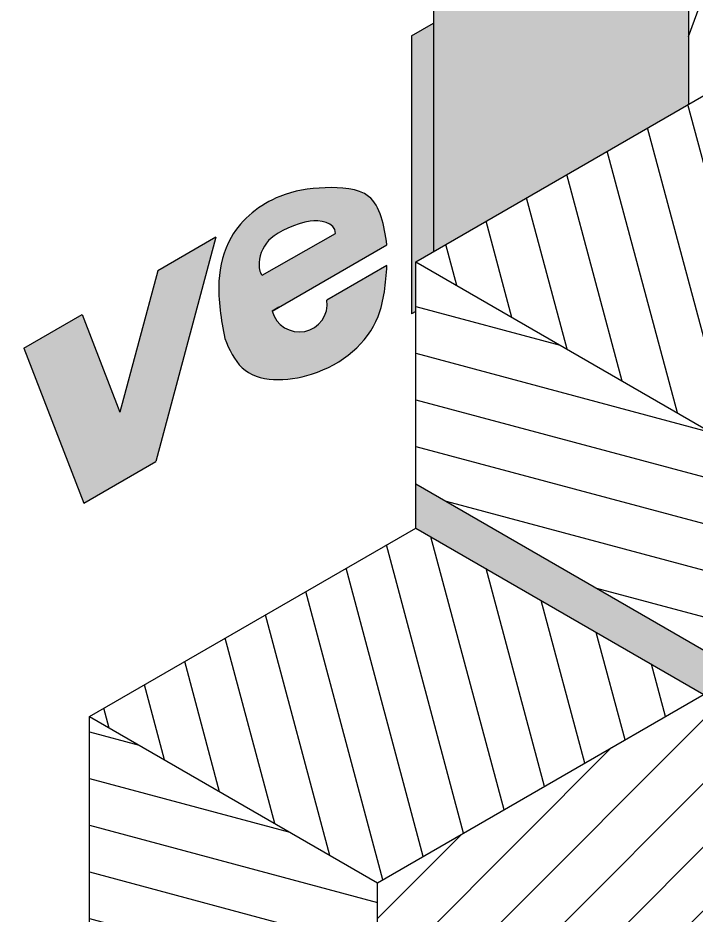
# Model space of a CAD drawing. Extents: x 0 to 51, y 0 to 66.
# Drawn here: x 16.279 to 19.338, y 42.347 to 46.391 of the extents above; entities that cross this region are included whole.
import ezdxf

# ---------------------------------------------------------------- set-up
doc = ezdxf.new("R2010")
doc.units = 0
doc.header["$LTSCALE"] = 1.5
doc.header["$MEASUREMENT"] = 0
doc.linetypes.add('CENTER', pattern=[2, 1.25, -0.25, 0.25, -0.25])
for name, color, linetype in [('BRICK', 13, 'CONTINUOUS'), ('DUPONT_FLASHING', 253, 'CENTER'), ('GROUT', 255, 'CONTINUOUS'), ('INSULATION', 40, 'CONTINUOUS'), ('PRIMER', 72, 'CONTINUOUS'), ('STRUCTURE', 252, 'CONTINUOUS'), ('TYVEK_TEXT', 182, 'CONTINUOUS')]:
    doc.layers.add(name, color=color, linetype=linetype)
pattern_1 = [(345, (47.65412484914286, 3.737934772835438), (0.05255644234613062, 0.1961433131008239), [])]
pattern_2 = [(104.9999999999999, (47.65412484914286, 3.737934772835438), (-0.1961433131008239, -0.05255644234613058), [])]

msp = doc.modelspace()

# ---------------------------------------------------------------- hatches: boundary and pattern name
at = {"layer": 'BRICK', "linetype": 'CONTINUOUS'}
h = msp.add_hatch(dxfattribs=at)
h.set_pattern_fill('ANSI31', color=256, scale=1.6245, angle=59.99999999999999, style=0)
h.set_pattern_definition(pattern_2)
h.paths.add_polyline_path([(20.67199215246396, 45.29129468204498), (19.37295404678727, 46.041294682045), (18.07391594111063, 45.29129468204498), (19.37295404678729, 44.541294682045)])
h = msp.add_hatch(dxfattribs=at)
h.set_pattern_fill('ANSI31', color=256, scale=1.6245, angle=300.0000000000001, style=0)
h.set_pattern_definition(pattern_1)
h.paths.add_polyline_path([(19.37295404678729, 44.541294682045), (18.07391594111061, 45.29129468204499), (18.07391594111064, 44.291294682045), (19.37295404678729, 43.541294682045)])
h = msp.add_hatch(dxfattribs=at)
h.set_pattern_fill('ANSI31', color=256, scale=1.6245, angle=59.99999999999999, style=0)
h.set_pattern_definition(pattern_2)
h.paths.add_polyline_path([(18.07391594111061, 44.091294682045), (16.60167275467711, 43.24129468204503), (17.90071086035377, 42.49129468204504), (19.37295404678729, 43.34129468204501)])
h = msp.add_hatch(dxfattribs=at)
h.set_pattern_fill('ANSI31', color=256, scale=1.6245, style=0)
h.set_pattern_definition([(45, (47.65412484914286, 3.737934772835438), (-0.1435868707546933, 0.1435868707546933), [])])
h.paths.add_polyline_path([(20.49878707170711, 42.99129468204503), (20.49878707170711, 43.99129468204502), (17.90071086035377, 42.49129468204504), (17.90071086035377, 41.49129468204504)])
h = msp.add_hatch(dxfattribs=at)
h.set_pattern_fill('ANSI31', color=256, scale=1.6245, angle=300.0000000000001, style=0)
h.set_pattern_definition(pattern_1)
h.paths.add_polyline_path([(17.90071086035377, 42.49129468204504), (16.60167275467711, 43.24129468204504), (16.60167275467712, 42.24129468204504), (17.90071086035377, 41.49129468204504)])
at = {"layer": 'DUPONT_FLASHING'}
h = msp.add_hatch(color=256, dxfattribs=at)
h.paths.add_polyline_path([(22.11062517049486, 55.55753857494602), (20.96062517049486, 54.89358576537797), (20.96062517049485, 49.35793703270213), (22.11062517049486, 50.0218898422702)])
h.paths.add_polyline_path([(19.30381483650682, 52.20497506548496), (18.15381483650683, 51.5410222559169), (18.1538148365068, 45.33742433080994), (19.30381483650682, 46.001377140378)])
at = {"layer": 'GROUT', "linetype": 'CONTINUOUS'}
msp.add_hatch(color=256, dxfattribs=at).paths.add_polyline_path([(18.07391594111064, 44.29129468204499), (18.07391594111064, 44.09129468204498), (19.37295404678731, 43.34129468204498), (19.37295404678731, 43.54129468204498)])
at = {"layer": 'INSULATION', "linetype": 'CONTINUOUS'}
h = msp.add_hatch(dxfattribs=at)
h.set_pattern_fill('CROSS', color=256, scale=0.8, angle=30, style=0)
h.set_pattern_definition([(30, (47.65412484914286, 3.737934772835438), (0.07320508075688777, 0.2732050807568878), [0.1, -0.3]), (120, (47.72242611933208, 3.719633502646216), (-0.2732050807568877, 0.07320508075688778), [0.0999999999999999, -0.2999999999999996])])
h.paths.add_polyline_path([(16.55508025747702, 51.03501971976812, 0.04479910819463599), (16.75263087065889, 51.94322904408995, -0.00933874417187991), (16.84835766494055, 52.60657809837045), (16.84835766494055, 55.70600473721726), (16.22231713654278, 54.89412323246671, -0.1217965596194791), (16.02720656534879, 54.64109382470753), (13.30211391005128, 51.1070537343159), (13.30211391005128, 37.32158711000729), (13.39250757215589, 37.37377591515642), (13.39250757215586, 47.26472943962523), (13.88346159177384, 47.53262341911723), (14.9085122249918, 48.51036837813099, 0.03370422444086459), (15.41598244411242, 49.0643242623625, 0.01612494577826852), (16.02973875320004, 49.88522929960536, 0.05565526587535751), (16.3586635541912, 50.48939157423598, 0.02091384948871564)])
at = {"layer": 'PRIMER', "linetype": 'CONTINUOUS'}
h = msp.add_hatch(dxfattribs=at)
h.set_pattern_fill('_USER', color=256, scale=0.2, angle=70, style=0, pattern_type=0)
h.set_pattern_definition([(70, (47.65412484914286, 3.737934772835438), (-0.1879385241571817, 0.06840402866513377), [])])
h.paths.add_polyline_path([(19.71988317699739, 52.92387593928855), (19.71308067791549, 52.98180882949003), (19.70466898550237, 53.03868141305707), (19.69508697066648, 53.09460337745009), (19.68477350431662, 53.14968441013), (19.67416745736082, 53.2040341985583), (19.66370770070809, 53.2577624301954), (19.65383310526647, 53.31097879250301), (19.64498254194486, 53.36379297294139), (19.63737544619728, 53.41618669083946), (19.63035351166107, 53.46762979299316), (19.62303899651931, 53.51746415806662), (19.61455415895473, 53.56503166472493), (19.60402125715049, 53.60967419163156), (19.5905625492895, 53.65073361745092), (19.57330029355472, 53.68755182084712), (19.55135674812921, 53.71947068048407), (19.52420161066509, 53.74613066695486), (19.49269433669157, 53.76836661856743), (19.45804182120713, 53.7873119655585), (19.42145095920978, 53.80410013816523), (19.38412864569932, 53.8198645666232), (19.34728177567156, 53.83573868117162), (19.31211724412714, 53.85285591204521), (19.27984194606377, 53.87234968948127), (19.2512543828721, 53.89497563375223), (19.22551948151245, 53.91997812527163), (19.2013937753369, 53.94622373448886), (19.17763379769841, 53.97257903185321), (19.15299608194906, 53.99791058781356), (19.12623716144142, 54.02108497281923), (19.09611356952794, 54.04096875731945), (19.06138183956111, 54.05642851176336), (19.0211215621821, 54.06671471008399), (18.97570455718758, 54.0726134401493), (18.92582570166256, 54.07529469331117), (18.87217987269257, 54.07592846092135), (18.81546194736302, 54.07568473433169), (18.75636680275987, 54.075733504894), (18.69558931596754, 54.0772447639601), (18.63382436407156, 54.08138850288175), (18.57154781715353, 54.0885307533666), (18.5083595172803, 54.09582170854531), (18.44364029951511, 54.09960760190434), (18.37677099892065, 54.09623466693012), (18.30713245056023, 54.08204913710914), (18.23410548949671, 54.05339724592784), (18.1570709507933, 54.00662522687272), (18.07540966951279, 53.93807931343008), (18.07540966951278, 52.99719739416823), (18.7288148365068, 53.37444104322213), (18.72881483650681, 51.87299866070091), (19.3038148365068, 52.20497506548495), (19.30381483650682, 46.00137714037802), (19.3729540467873, 46.04129468204501), (19.37295404678727, 47.24129468204497), (19.81326631462997, 47.49550908841145), (19.83009360208811, 47.58735626626509), (19.83737382818396, 47.67185049362418), (19.83728590479936, 47.74979148014346), (19.8320087438162, 47.82197893547763), (19.82372125711628, 47.88921256928111), (19.81460235658149, 47.95229209120909), (19.80683095409361, 48.01201721091578), (19.80258596153456, 48.06918763805599), (19.80345456020765, 48.12450635937157), (19.80865700910232, 48.17828946995348), (19.8168218366294, 48.23075634197967), (19.82657757119993, 48.28212634762793), (19.83655274122461, 48.33261885907636), (19.84537587511437, 48.38245324850259), (19.85167550128028, 48.43184888808523), (19.85408014813316, 48.48102515000207), (19.85167854884051, 48.53017703189681), (19.8454002555961, 48.57940203327774), (19.83663502535033, 48.6287732791186), (19.82677261505359, 48.67836389439313), (19.81720278165621, 48.72824700407661), (19.8093152821086, 48.77849573314174), (19.80449987336119, 48.82918320656258), (19.80414631236434, 48.88038254931352), (19.80916891320189, 48.93216688636835), (19.81858021849176, 48.98460934270117), (19.83091732798515, 49.03778304328586), (19.84471734143344, 49.0917611130968), (19.85851735858822, 49.14661667710663), (19.87085447920043, 49.20242286029085), (19.88026580302163, 49.25925278762272), (19.8852884298031, 49.31717958407654), (19.88493490169941, 49.37620324999515), (19.88011953047803, 49.43603128719748), (19.87223207030959, 49.49629807287169), (19.8626622753648, 49.55663798420566), (19.85279989981439, 49.61668539838826), (19.84403469782887, 49.67607469260674), (19.83775642357912, 49.73444024404929), (19.83535483123572, 49.79141642990407), (19.83776251900841, 49.84675340788194), (19.84408346126317, 49.90066445778525), (19.85296447640505, 49.95347863993845), (19.863052382839, 50.00552501467206), (19.87299399897017, 50.05713264229571), (19.88143614320354, 50.10863058314907), (19.88702563394412, 50.16034789755263), (19.88840928959695, 50.21261364583108), (19.8846971799573, 50.26565938903008), (19.87685238038131, 50.319326691078), (19.86630121761536, 50.37335961662385), (19.85447001840633, 50.42750223031496), (19.84278510949929, 50.48149859680534), (19.83267281764188, 50.53509278073902), (19.8255594695801, 50.5880288467668), (19.82287139206031, 50.64005085953773), (19.82555337415081, 50.69100647649935), (19.83262405420764, 50.74115772629305), (19.84262053290857, 50.79087023035862), (19.85407991093192, 50.84050961013308), (19.86553928895485, 50.8904414870663), (19.87553576765579, 50.94103148258768), (19.88260644771259, 50.99264521814113), (19.8852884298031, 51.04564831516647), (19.88260644771259, 51.1003149898008), (19.87553576765579, 51.15655383696977), (19.86553928895474, 51.2141820462969), (19.8540799109313, 51.27301680740525), (19.84262053290858, 51.33287530991615), (19.8326240542076, 51.39357474345465), (19.82555337415081, 51.45493229764301), (19.82287139206031, 51.51676516210421), (19.82554118329224, 51.57888443259932), (19.83252652733907, 51.64107682944033), (19.84229137972717, 51.70312297907707), (19.85329969598273, 51.76480350795815), (19.86401543163365, 51.82589904253929), (19.87290254220473, 51.88619020926442), (19.87842498322317, 51.94545763458575), (19.87904671021539, 52.00348194495329), (19.87370102568183, 52.06014126609632), (19.86319862001865, 52.11570372086153), (19.84881953059599, 52.17053493137482), (19.83184379478382, 52.22500051976238), (19.81355144995236, 52.27946610814953), (19.79522253347209, 52.33429731866305), (19.77813708271262, 52.38985977342816), (19.76357513504422, 52.44651909457126), (19.75248147984409, 52.50452512380958), (19.74445991451756, 52.56366458122674), (19.73877898847701, 52.62360840649784), (19.73470725113481, 52.68402753929798), (19.73151325190338, 52.74459291930293), (19.72846554019509, 52.80497548618505), (19.72483266542228, 52.8648461796221)])
h.paths.add_polyline_path([(21.53562517049485, 57.04912045751646), (22.18903033748887, 57.42636410657035), (22.18903033748887, 57.89789327678324), (22.10071368350836, 57.84088471357484), (22.0212572419578, 57.79928216627916), (21.94982133817547, 57.76987798464952), (21.88556629749917, 57.74946451843925), (21.82765244526718, 57.73483411740172), (21.77524010681745, 57.72277913129036), (21.72748960748811, 57.71009190985853), (21.683561272617, 57.69356480285953), (21.64262545424234, 57.6707657098986), (21.60389261120135, 57.64236472998851), (21.56658322903129, 57.60980751199376), (21.52991779326878, 57.57453970477906), (21.49311678945138, 57.53800695720814), (21.45540070311625, 57.50165491814667), (21.41599001980066, 57.4669292364592), (21.37410522504109, 57.4352755610095), (21.32929254361603, 57.40773295177651), (21.28240115726548, 57.38371411319431), (21.23460598697039, 57.36222516081109), (21.18708195371606, 57.34227221017642), (21.14100397847083, 57.32286137683414), (21.09754698222822, 57.30299877633666), (21.05788588596486, 57.28169052423065), (21.02319561066196, 57.25794273606429), (20.99421424762157, 57.23102505742668), (20.96993256943155, 57.20126125407122), (20.9489045190011, 57.16923862179241), (20.92968403923967, 57.13554445638488), (20.91082507305526, 57.10076605364299), (20.89088156335832, 57.06549070936092), (20.86840745305734, 57.03030571933348), (20.84195668506156, 56.995798379355), (20.81061794211766, 56.96236398477294), (20.7756188663228, 56.92962982914646), (20.73872183961264, 56.89703120558778), (20.70168924391882, 56.86400340720878), (20.66628346117946, 56.82998172712225), (20.63426687332792, 56.79440145843971), (20.60740186229899, 56.75669789427362), (20.58745081002743, 56.71630632773614), (20.57552838538571, 56.67288040508178), (20.57015840499699, 56.62694718513514), (20.5692169724222, 56.57925207986301), (20.57058019122231, 56.53054050123256), (20.57212416495807, 56.48155786121043), (20.57172499719056, 56.4330495717635), (20.56725879148064, 56.38576104485902), (20.55660165138923, 56.34043769246372), (20.53833388022909, 56.29763292655483), (20.51385258032052, 56.25713215915066), (20.4852590537356, 56.21852880227998), (20.45465460254668, 56.18141626797097), (20.42414052882522, 56.14538796825249), (20.39581813464373, 56.11003731515283), (20.37178872207465, 56.074957720701), (20.35415359318966, 56.03974259692527), (20.34438893167456, 56.00406441474091), (20.34147044766905, 55.96791188060919), (20.3437487329264, 55.93135275987802), (20.34957437919986, 55.89445481789543), (20.35729797824268, 55.85728582000922), (20.36527012180827, 55.81991353156678), (20.37184140164966, 55.78240571791688), (20.37536240952025, 55.74483014440688), (20.37466575589471, 55.7072169290075), (20.37051212613349, 55.66944560017955), (20.36414422431844, 55.63135803900666), (20.35680475453132, 55.59279612657247), (20.34973642085423, 55.55360174396026), (20.34418192736892, 55.51361677225407), (20.34138397815724, 55.47268309253731), (20.34258527730108, 55.43064258589338), (20.34859546524035, 55.38738231019045), (20.35849192784715, 55.34297003043314), (20.3709189873516, 55.29751868841086), (20.38452096598404, 55.25114122591219), (20.39794218597424, 55.20395058472721), (20.40982696955265, 55.15605970664439), (20.41881963894929, 55.10758153345319), (20.42356451639434, 55.05862900694262), (20.4231615824357, 55.00929624515598), (20.41853345089244, 54.95960207115334), (20.41105839390137, 54.90954648424856), (20.40211468359934, 54.85912948375552), (20.39308059212314, 54.80835106898854), (20.38533439160962, 54.75721123926132), (20.3802543541956, 54.70570999388804), (20.37921875201791, 54.65384733218274), (20.38316149638791, 54.60161948909887), (20.3912390553153, 54.54900764214833), (20.40216353598416, 54.49598920448253), (20.41464704557879, 54.44254158925273), (20.42740169128326, 54.38864220961003), (20.4391395802819, 54.33426847870591), (20.44857281975882, 54.27939780969196), (20.45441351689823, 54.22400761571931), (20.45581060809965, 54.16807530948203), (20.45366034662408, 54.11157830184477), (20.4492958149478, 54.05449400321463), (20.44405009554717, 53.99679982399959), (20.43925627089845, 53.93847317460734), (20.43624742347802, 53.87949146544434), (20.43635663576217, 53.81983210691824), (20.44091699022721, 53.75947250943658), (20.45079461384822, 53.69843526030519), (20.46498781159514, 53.63692365442477), (20.48202793293677, 53.57518616359383), (20.50044632734175, 53.51347125961175), (20.51877434427884, 53.45202741427724), (20.53554333321682, 53.39110309938918), (20.54928464362435, 53.33094678674681), (20.55852962497019, 53.27180694814877), (20.56230294262798, 53.21384923146127), (20.56160252559101, 53.1569079888182), (20.55791961875758, 53.10073474842079), (20.5527454670259, 53.04508103846975), (20.54757131529422, 52.98969838716643), (20.54388840846079, 52.93433832271179), (20.54318799142382, 52.87875237330682), (20.54696130908161, 52.82269206715254), (20.55616863268587, 52.76597293286584), (20.5696463389024, 52.70866650072696), (20.58569983075054, 52.65090830143129), (20.60263451124969, 52.59283386567478), (20.6187557834191, 52.53457872415295), (20.63236905027807, 52.47627840756196), (20.64177971484597, 52.41806844659751), (20.64529318014206, 52.36008437195532), (20.64180984097744, 52.30236759617366), (20.63261005932993, 52.24458305915991), (20.61956918896908, 52.1863015826641), (20.60456258366463, 52.12709398843521), (20.58946559718589, 52.06653109822662), (20.57615358330268, 52.00418373378512), (20.56650189578441, 51.93962271686122), (20.56238588840071, 51.87241886920523), (20.56505956288022, 51.80236889557388), (20.57329151278782, 51.73017303275039), (20.58522897964751, 51.65675740052482), (20.59901920498321, 51.583048118686), (20.612809430319, 51.50997130702661), (20.62474689717862, 51.43845308533443), (20.63297884708625, 51.36941957339975), (20.63565252156576, 51.3037968910128), (20.63152898272641, 51.24220998088798), (20.62182457501854, 51.18407907743806), (20.60836946347784, 51.1285232380005), (20.59299381313997, 51.07466151991215), (20.57752778904033, 51.02161298051104), (20.56380155621471, 50.96849667713368), (20.5536452796988, 50.91443166711773), (20.54888912452822, 50.85853700780049), (20.55076449775572, 50.80016893340753), (20.55810777450287, 50.73963238571771), (20.56915657190834, 50.67746948339848), (20.5821485071111, 50.614222345114), (20.59532119724921, 50.55043308953918), (20.60691225946198, 50.48664383533406), (20.6151593108879, 50.42339670116821), (20.61829996866572, 50.36123380570864), (20.61513295048425, 50.30056926724844), (20.60670137623273, 50.24130520258348), (20.5946094663506, 50.18321572813565), (20.58046144127697, 50.12607496032601), (20.56586152145158, 50.06965701557692), (20.55241392731352, 50.01373601030981), (20.5417228793023, 49.95808606094641), (20.5353925978572, 49.90248128390839), (20.53453022116716, 49.84676356073652), (20.53825455841925, 49.79104583344876), (20.5451873365501, 49.735508809182), (20.55395028249629, 49.68033319507367), (20.56316512319431, 49.62569969826045), (20.57145358558101, 49.57178902587949), (20.57743739659284, 49.51878188506776), (20.57973828316642, 49.46685898296249), (20.57741856764484, 49.41611067347512), (20.57130295399703, 49.36626589761504), (20.5626567415984, 49.3169632431661), (20.5527452298244, 49.26784129791235), (20.54283371805036, 49.21853864963747), (20.53418750565176, 49.1686938861251), (20.52807189200395, 49.1179455951594), (20.52575217648237, 49.06593236452424), (20.52800599122645, 49.01237748783065), (20.53366029943179, 48.95734308199983), (20.5410543970583, 48.90097596977975), (20.54852758006481, 48.8434229739174), (20.5544191444117, 48.78483091716255), (20.55706838605839, 48.72534662226267), (20.55481460096449, 48.66511691196589), (20.54599708508962, 48.60428860902041), (20.52990164390619, 48.5426030738553), (20.50960012093744, 48.47817981762373), (20.48911086921947, 48.40873288915981), (20.47245224178837, 48.3319763372976), (20.46364259168018, 48.24562421087128), (20.46670027193093, 48.14739055871499), (20.48564363557674, 48.03498942966274), (20.52449103565358, 47.90613487254875), (20.84519723322082, 48.09129468204497), (20.8451972332208, 49.29129468204496), (20.96062517049485, 49.35793703270213), (20.96062517049486, 54.89358576537797), (21.53562517049485, 55.22556217016201)])
at = {"layer": 'STRUCTURE', "linetype": 'CONTINUOUS'}
h = msp.add_hatch(dxfattribs=at)
h.set_pattern_fill('AR-SAND', color=256, scale=0.25, style=0)
h.set_pattern_definition([(37.50000000000001, (112.0784021912516, 3.737934772835438), (-0.01574833952740204, 0.4817059422532897), [0, -0.38, 0, -0.425, 0, -0.40625]), (7.499999999999999, (112.0784021912516, 3.737934772835438), (0.4424441763169318, 0.7055365163074351), [0, -0.205, 0, -0.3425, 0, -0.13125]), (327.5, (111.7709021912516, 3.737934772835438), (0.7785354654378738, 0.001414763384241124), [0, -0.125, 0, -0.45, 0, -0.5875]), (317.5, (111.7709021912516, 3.737934772835438), (0.7515316511430733, 0.2194188912335623), [0, -0.0625, 0, -0.295, 0, -0.3375])])
h.paths.add_polyline_path([(15.17914516367446, 48.35411837813099, 0.03370422444086459), (15.68661538279508, 48.9080742623625, 0.01612494577826852), (16.3003716918827, 49.72897929960536, 0.05565526587535751), (16.62929649287386, 50.33314157423598, 0.02091384948871564), (16.82571319615968, 50.87876971976812, 0.04479910819463599), (17.02326380934156, 51.78697904408995, -0.02073115222964426), (17.26917059188187, 53.25382805770879, -0.04506024657635373), (17.59900660061035, 54.32917860546343, -0.2633397162337647), (18.07540966951279, 55.0513641065704), (18.07540966951279, 55.36386410657042, 0.3092693900534314), (17.32837366192769, 54.48542860546345, 0.0450602465763511), (16.99853765319922, 53.41007805770888, 0.02073115222964576), (16.75263087065889, 51.94322904408993, -0.04479910819464277), (16.55508025747694, 51.03501971976797, -0.02091384948869362), (16.35866355419137, 50.48939157423639, -0.05565526587538272), (16.02973875320011, 49.88522929960548, -0.01612494577827236), (15.41598244411234, 49.06432426236242, -0.03370422444085961), (14.9085122249918, 48.51036837813099), (13.88346159177382, 47.53262341911721), (13.39250757215586, 47.26472943962521), (13.6631405108385, 47.10847943962521), (14.15409453045645, 47.37637341911721)])
h.paths.add_polyline_path([(13.66314051083856, 47.10847943962518), (13.39250757215586, 47.26472943962521), (13.39250757215588, 37.26939830485816), (13.66314051083855, 37.11314830485816)])
at = {"layer": 'TYVEK_TEXT'}
for points in [[(18.1538148365068, 46.3670134899269), (18.05491176778419, 46.30991177657622), (18.05491176778385, 45.05693451838238), (18.07391594111063, 45.06790658296831), (18.07391594111061, 45.29129468204498), (18.15381483650681, 45.33742433080993)], [(16.73912683758053, 44.61305642001341), (16.56837366210739, 45.05434377561246), (16.30611413568823, 44.90292816743694), (16.57674707437089, 44.20351573473438), (16.90150660079004, 44.39101573473439), (17.17213953947268, 45.40292816743694), (16.90988001305354, 45.25151255926133)]]:
    msp.add_hatch(color=256, dxfattribs=at).paths.add_polyline_path(points)
h = msp.add_hatch(color=256, dxfattribs=at)
edge = h.paths.add_edge_path()
edge.add_spline(control_points=[(17.94389084428573, 45.3683771910365), (17.93003417939053, 45.45567399773967), (17.90427715971384, 45.6179428831439), (17.65487398424281, 45.63297662015835), (17.43275506106764, 45.59753890864469), (17.22892271642915, 45.43888988754308), (17.16933911663607, 45.18472692598139), (17.19655938950771, 45.03123866095298), (17.21173506389057, 44.94566685413663)], knot_values=[0, 0, 0, 0, 0.5827593182052485, 1.083243575514109, 1.602995822488099, 2.320452805997204, 2.834594860345293, 3.482391664081016, 3.482391664081016, 3.482391664081016, 3.482391664081016], degree=3, periodic=0)
edge.add_spline(control_points=[(17.21173506389049, 44.94566685413663), (17.2333321355128, 44.89625603217961), (17.29939819191819, 44.74510692235883), (17.65582039976876, 44.75405814042648), (17.92164553309404, 44.9804760376574), (17.93787994180907, 45.19514464835198), (17.94389084428556, 45.27462719103643)], knot_values=[0, 0, 0, 0, 0.3828216730715811, 1.171062387004566, 2.162538929496697, 2.745476785218138, 2.745476785218138, 2.745476785218138, 2.745476785218138], degree=3, periodic=0)
edge.add_line((17.9438908442856, 45.27462719103646), (17.67325790560303, 45.11837719103653))
edge.add_arc((17.54827438149913, 45.10147356805129), 0.1261214246964341, -165.3268673162189, 7.7023353980475235, ccw=False)
edge.add_line((17.4262662003063, 45.06952646349582), (17.45675155465671, 45.08712719103642))
edge.add_line((17.45675155465672, 45.08712719103643), (17.94389084428576, 45.36837719103656))
edge = h.paths.add_edge_path(flags=16)
edge.add_spline(control_points=[(17.38125771993234, 45.23104080523586), (17.36680270000605, 45.24482475487615), (17.36680270000605, 45.26512091870275), (17.36806298519758, 45.32846315277907), (17.39090213992175, 45.37048579084815), (17.45125525414775, 45.42560653969586), (17.53554156310426, 45.46616673978835), (17.63855979279458, 45.48072644308151), (17.71022858114182, 45.47149906942478), (17.71243988658469, 45.41936618373468)], knot_values=[0.1693351350576057, 0.1693351350576057, 0.1693351350576057, 0.1693351350576057, 0.2360340609454792, 0.2360340609454792, 0.3507194281854419, 0.3507194281854419, 0.4654047954254047, 0.4654047954254047, 0.5437012250705168, 0.5437012250705168, 0.5437012250705168, 0.5437012250705168], degree=3, periodic=0)
edge.add_line((17.7124398865847, 45.41936618373468), (17.38125771993225, 45.23104080523601))

# ---------------------------------------------------------------- linework, layer by layer
at = {"layer": 'BRICK', "linetype": 'CONTINUOUS'}
for p, q in [((18.07391594111063, 45.29129468204498), (19.37295404678733, 46.04129468204502)), ((18.07391594111064, 44.091294682045), (18.07391594111063, 45.29129468204498)), ((18.07391594111063, 45.29129468204498), (19.37295404678729, 44.541294682045)), ((18.07391594111066, 44.29129468204498), (19.37295404678729, 43.541294682045)), ((16.60167275467711, 43.24129468204503), (18.0739159411106, 44.09129468204501)), ((18.0739159411106, 44.09129468204501), (19.37295404678731, 43.34129468204499)), ((17.90071086035377, 42.49129468204504), (20.49878707170711, 43.99129468204502)), ((16.60167275467712, 42.04129468204504), (16.60167275467711, 43.24129468204503)), ((16.60167275467711, 43.24129468204503), (17.90071086035377, 42.49129468204504)), ((17.90071086035377, 41.49129468204505), (17.90071086035377, 42.49129468204506))]:
    msp.add_line(p, q, dxfattribs=at)
at = {"layer": 'DUPONT_FLASHING', "color": 7, "linetype": 'CONTINUOUS'}
for p, q in [((19.3038148365068, 52.20497506548496), (19.30381483650682, 46.00137714037801)), ((18.15381483650681, 51.5410222559169), (18.15381483650681, 45.33742433080993))]:
    msp.add_line(p, q, dxfattribs=at)
at = {"layer": 'TYVEK_TEXT'}
for p, q in [((18.05491176778419, 46.30991177657621), (18.15381483650681, 46.3670134899269)), ((18.05491176778419, 46.30991177657621), (18.05491176778385, 45.05693451838238)), ((17.38125771993232, 45.23104080523605), (17.71243988658469, 45.41936618373468)), ((17.17213953947267, 45.40292816743694), (16.90150660079003, 44.39101573473438)), ((17.17213953947267, 45.40292816743694), (16.90988001305352, 45.25151255926131)), ((17.42626620030633, 45.06952646349579), (17.94389084428572, 45.3683771910365)), ((17.94389084428549, 45.27462719103642), (17.67325790560285, 45.11837719103643)), ((16.90988001305352, 45.25151255926131), (16.73912683758051, 44.61305642001341)), ((16.30611413568825, 44.90292816743694), (16.56837366210739, 45.05434377561247)), ((16.56837366210739, 45.05434377561247), (16.73912683758051, 44.61305642001341)), ((17.45675155465672, 45.08712719103643), (17.42626620030633, 45.06952646349583)), ((18.07391594111063, 45.06790658296831), (18.05491176778385, 45.05693451838238)), ((16.30611413568825, 44.90292816743693), (16.57674707437089, 44.20351573473438)), ((16.57674707437089, 44.20351573473438), (16.90150660079003, 44.39101573473438))]:
    msp.add_line(p, q, dxfattribs=at)
msp.add_arc((17.5482743814991, 45.10147356805145), 0.1261214246964341, 194.6731326838768, 7.702335397941857, dxfattribs=at)
for points in [[(17.94389084428573, 45.3683771910365), (17.86099763874525, 45.58624427011921), (17.66468774509674, 45.62548639475527), (17.46052398883337, 45.58624427011921), (17.24065250733845, 45.4018109343716), (17.18611861597444, 45.20351624704847), (17.21173506389057, 44.94566685413663)], [(17.21173506389049, 44.94566685413663), (17.29009211410455, 44.81410484586114), (17.60406326005348, 44.7852280869057), (17.90379966201006, 45.04492446122015), (17.94389084428556, 45.27462719103643)]]:
    msp.add_spline(points, degree=3, dxfattribs=at)
msp.add_open_spline([(17.71243988658469, 45.41936618373468), (17.71022858114182, 45.47149906942478), (17.63855979279458, 45.48072644308151), (17.53554156310426, 45.46616673978835), (17.45125525414775, 45.42560653969586), (17.39090213992175, 45.37048579084815), (17.36806298519758, 45.32846315277907), (17.36680270000605, 45.26512091870275), (17.36680270000605, 45.24482475487615), (17.38125771993234, 45.23104080523586)], degree=3, knots=[0.1693351350576057, 0.1693351350576057, 0.1693351350576057, 0.1693351350576057, 0.2476315647027177, 0.2476315647027177, 0.3623169319426805, 0.3623169319426805, 0.4770022991826433, 0.4770022991826433, 0.5437012250705168, 0.5437012250705168, 0.5437012250705168, 0.5437012250705168], dxfattribs=at)

doc.saveas('drawing.dxf')
